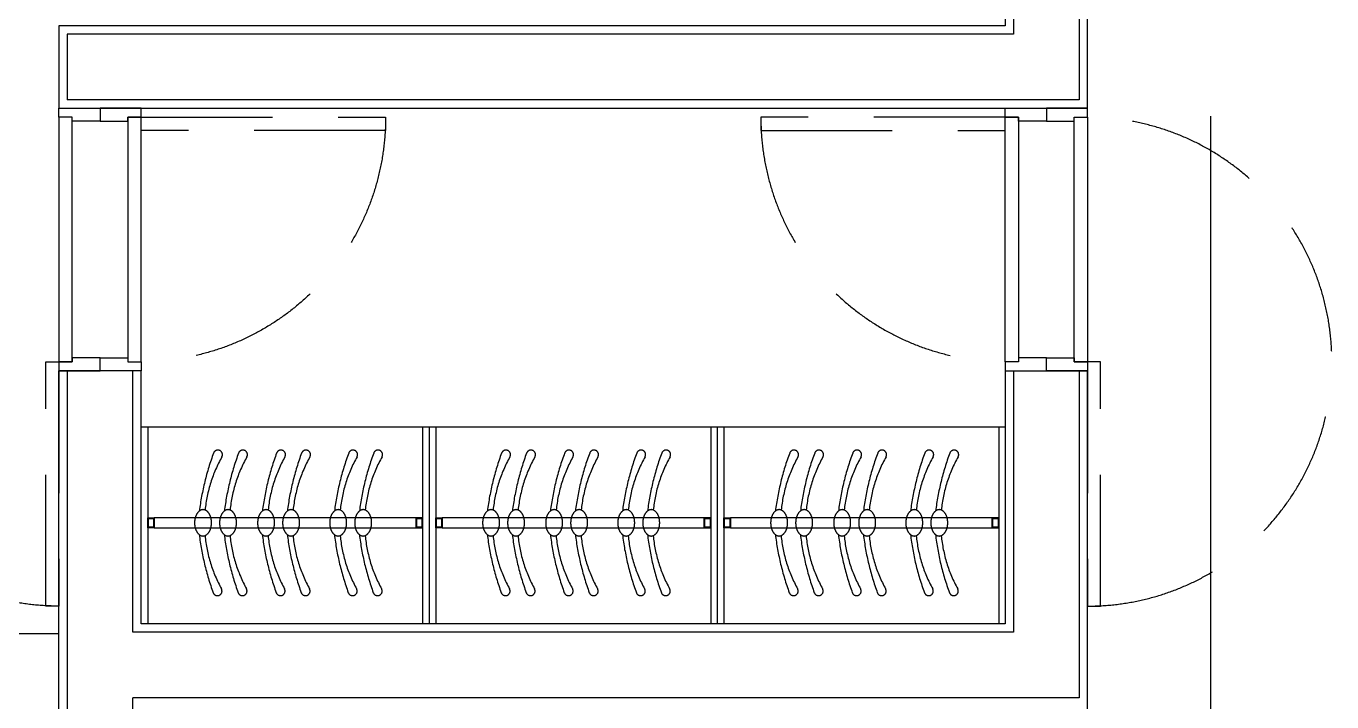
# Model space of a CAD drawing. Header units: millimetres. Extents: x 10000 to 302800, y 6800 to 229018.
# Drawn here: x 216573 to 220547, y 157554 to 159611 of the extents above; entities that cross this region are included whole.
import ezdxf

# ---------------------------------------------------------------- set-up
doc = ezdxf.new("R2010")
doc.units = ezdxf.units.MM
doc.header["$LTSCALE"] = 400
doc.header["$MEASUREMENT"] = 0
for name, pattern in [('X-GRID_5~ROOF$0$CENTER2', [1.125, 0.75, -0.125, 0.125, -0.125]), ('X-ROOM TYPE-SR-1.3+1.7Bay$0$HID', [1.5, 1, -0.5]), ('X-ROOM TYPE-SR-1.3+1.7Bay$0$HIDDEN', [0.375, 0.25, -0.125])]:
    doc.linetypes.add(name, pattern=pattern)
doc.layers.get('0').update_dxf_attribs({"linetype": 'CONTINUOUS'})
for name, color, linetype in [('A-DIM1', 7, 'CONTINUOUS'), ('X-EXT_8F$0$A-254', 254, 'CONTINUOUS'), ('X-GRID_5~ROOF$0$A-CEN1', 1, 'X-GRID_5~ROOF$0$CENTER2'), ('X-ROOM TYPE-SR-1.3+1.7Bay$0$.WA_BUILT-IN LOW', 252, 'CONTINUOUS'), ('X-ROOM TYPE-SR-1.3+1.7Bay$0$.WA_Built-in_Lower', 252, 'CONTINUOUS'), ('X-ROOM TYPE-SR-1.3+1.7Bay$0$.WA_Door Swing', 252, 'CONTINUOUS'), ('X-ROOM TYPE-SR-1.3+1.7Bay$0$.WA_Wall-Finish', 252, 'CONTINUOUS'), ('X-ROOM TYPE-SR-1.3+1.7Bay$0$A-WALD', 7, 'CONTINUOUS'), ('X-ROOM TYPE-SR-1.3+1.7Bay$0$X-ROOM TYPE-SR-2bay_1$0$__Door-bomba', 252, 'CONTINUOUS')]:
    doc.layers.add(name, color=color, linetype=linetype)

# ---------------------------------------------------------------- blocks, each defined once
blk = doc.blocks.new('X-EXT_8F')
at = {"layer": 'X-EXT_8F$0$A-254'}
h = blk.add_hatch(dxfattribs=at)
h.set_pattern_fill('LINE', color=252, scale=100, angle=90)
h.set_pattern_definition([(90, (0, 0), (-317.5, 2e-14), [])])
edge = h.paths.add_edge_path()
edge.add_line((214444.8, 68021.2), (188877.6, 70521.2))
edge.add_line((188877.6, 70521.2), (174255.5, 70521.2))
edge.add_arc((174255.5, 68371.2), 2150, 90, 167)
edge.add_line((172160.6, 68854.9), (172053.9, 68392.8))
edge.add_arc((174148.8, 67909.2), 2150, 167, 180)
edge.add_line((171998.8, 67909.2), (171998.8, 38021.2))
edge.add_arc((174148.8, 38021.2), 2150, 180, 270)
edge.add_line((174148.8, 35871.2), (195098.8, 35871.2))
edge.add_line((195098.8, 35871.2), (195098.8, 36521.2))
edge.add_line((195098.8, 36521.2), (174648.8, 36521.2))
edge.add_arc((174648.8, 38021.2), 1500, 180, 270, ccw=False)
edge.add_line((173148.8, 38021.2), (173148.8, 67371.2))
edge.add_arc((174648.8, 67371.2), 1500, 90, 180, ccw=False)
edge.add_line((174648.8, 68871.2), (187974.8, 68871.2))
edge.add_line((187974.8, 68871.2), (202089.9, 68021.2))
edge.add_line((202089.9, 68021.2), (214444.8, 68021.2))
blk = doc.blocks.new('X-GRID_5~ROOF')
at = {"layer": 'X-GRID_5~ROOF$0$A-CEN1', "ltscale": 10}
blk.add_line((215398.8, 81871.2), (215398.8, 33068.4), dxfattribs=at)
blk = doc.blocks.new('X-ROOM TYPE-SR-1.3+1.7Bay$0$DOOR-800C')
at = {"color": 8, "linetype": 'X-ROOM TYPE-SR-1.3+1.7Bay$0$HID'}
blk.add_lwpolyline([(-125, -28), (-869, -28), (-869, -68), (-125, -68)], close=True, dxfattribs=at)
blk.add_arc((-125, -28), 744, 180, 270, dxfattribs=at)
at = {"layer": 'X-ROOM TYPE-SR-1.3+1.7Bay$0$X-ROOM TYPE-SR-2bay_1$0$__Door-bomba'}
for points in [[(0, 0), (0, -40), (-85, -40), (-85, -28), (-125, -28), (-125, 0)], [(-125, -28), (-85, -28), (-85, -772), (-125, -772)], [(0, -800), (0, -760), (-85, -760), (-85, -772), (-125, -772), (-125, -800)]]:
    blk.add_lwpolyline(points, close=True, dxfattribs=at)
blk = doc.blocks.new('X-ROOM TYPE-SR-1.3+1.7Bay$0$DOOR-800-2C')
at = {"color": 8, "linetype": 'X-ROOM TYPE-SR-1.3+1.7Bay$0$HID'}
blk.add_lwpolyline([(65697.8, 13386.2), (65697.8, 14130.2), (65657.8, 14130.2), (65657.8, 13386.2)], close=True, dxfattribs=at)
blk.add_arc((65697.8, 13386.2), 744, 90, 270, dxfattribs=at)
at = {"layer": 'X-ROOM TYPE-SR-1.3+1.7Bay$0$X-ROOM TYPE-SR-2bay_1$0$__Door-bomba'}
for points in [[(65822.8, 13414.2), (65822.8, 13374.2), (65737.8, 13374.2), (65737.8, 13386.2), (65697.8, 13386.2), (65697.8, 13414.2)], [(65697.8, 13386.2), (65737.8, 13386.2), (65737.8, 12642.2), (65697.8, 12642.2)], [(65822.8, 12614.2), (65822.8, 12654.2), (65737.8, 12654.2), (65737.8, 12642.2), (65697.8, 12642.2), (65697.8, 12614.2)]]:
    blk.add_lwpolyline(points, close=True, dxfattribs=at)
blk = doc.blocks.new('X-ROOM TYPE-SR-1.3+1.7Bay')
at = {"layer": 'X-ROOM TYPE-SR-1.3+1.7Bay$0$.WA_BUILT-IN LOW', "linetype": 'X-ROOM TYPE-SR-1.3+1.7Bay$0$HIDDEN', "ltscale": 100}
for p, q in [((212163.8, 62648.7), (212183.7, 62648.7)), ((212163.8, 62618.7), (212163.8, 62648.7)), ((212165.8, 62646.7), (212181.7, 62646.7)), ((212165.8, 62620.7), (212165.8, 62646.7)), ((212181.7, 62646.7), (212181.7, 62620.7)), ((213000.5, 62648.7), (212183.7, 62648.7)), ((212183.7, 62648.7), (212183.7, 62618.7)), ((212183.7, 62648.7), (212183.7, 62618.7)), ((212980.6, 62648.7), (213000.5, 62648.7)), ((212980.6, 62618.7), (212980.6, 62648.7)), ((212982.6, 62646.7), (212998.5, 62646.7)), ((212982.6, 62620.7), (212982.6, 62646.7)), ((212998.5, 62646.7), (212998.5, 62620.7)), ((213000.5, 62648.7), (213000.5, 62618.7)), ((213000.5, 62648.7), (213000.5, 62618.7)), ((213040.5, 62648.7), (213060.4, 62648.7)), ((213040.5, 62618.7), (213040.5, 62648.7)), ((213042.5, 62646.7), (213058.4, 62646.7)), ((213042.5, 62620.7), (213042.5, 62646.7)), ((213058.4, 62646.7), (213058.4, 62620.7)), ((213877.2, 62648.7), (213060.4, 62648.7)), ((213060.4, 62648.7), (213060.4, 62618.7)), ((213060.4, 62648.7), (213060.4, 62618.7)), ((213857.2, 62648.7), (213877.2, 62648.7)), ((213857.2, 62618.7), (213857.2, 62648.7)), ((213859.2, 62646.7), (213875.2, 62646.7)), ((213859.2, 62620.7), (213859.2, 62646.7)), ((213875.2, 62646.7), (213875.2, 62620.7)), ((213877.2, 62648.7), (213877.2, 62618.7)), ((213877.2, 62648.7), (213877.2, 62618.7)), ((213917.2, 62648.7), (213937.1, 62648.7)), ((213917.2, 62618.7), (213917.2, 62648.7)), ((213919.2, 62646.7), (213935.1, 62646.7)), ((213919.2, 62620.7), (213919.2, 62646.7)), ((213935.1, 62646.7), (213935.1, 62620.7)), ((214753.8, 62648.7), (213937.1, 62648.7)), ((213937.1, 62648.7), (213937.1, 62618.7)), ((213937.1, 62648.7), (213937.1, 62618.7)), ((214733.9, 62648.7), (214753.8, 62648.7)), ((214733.9, 62618.7), (214733.9, 62648.7)), ((214735.9, 62646.7), (214751.8, 62646.7)), ((214735.9, 62620.7), (214735.9, 62646.7)), ((214751.8, 62646.7), (214751.8, 62620.7)), ((214753.8, 62648.7), (214753.8, 62618.7)), ((214753.8, 62648.7), (214753.8, 62618.7)), ((212183.7, 62618.7), (212163.8, 62618.7)), ((212181.7, 62620.7), (212165.8, 62620.7)), ((212183.7, 62618.7), (213000.5, 62618.7)), ((213000.5, 62618.7), (212980.6, 62618.7)), ((212998.5, 62620.7), (212982.6, 62620.7)), ((213060.4, 62618.7), (213040.5, 62618.7)), ((213058.4, 62620.7), (213042.5, 62620.7)), ((213060.4, 62618.7), (213877.2, 62618.7)), ((213877.2, 62618.7), (213857.2, 62618.7)), ((213875.2, 62620.7), (213859.2, 62620.7)), ((213937.1, 62618.7), (213917.2, 62618.7)), ((213935.1, 62620.7), (213919.2, 62620.7)), ((213937.1, 62618.7), (214753.8, 62618.7)), ((214753.8, 62618.7), (214733.9, 62618.7)), ((214751.8, 62620.7), (214735.9, 62620.7))]:
    blk.add_line(p, q, dxfattribs=at)
for centre, radius, start, end in [((213101.5, 62571.5), 786.7, 159.5651, 172.832), ((212752.9, 62630.9), 416.5, 150.7368, 174.2338), ((212377.3, 62841.3), 13.9, 330.7368, 159.5651), ((213177.6, 62571.5), 786.7, 159.5651, 172.832), ((212829, 62630.9), 416.5, 150.7368, 174.2338), ((212453.4, 62841.3), 13.9, 330.7368, 159.5651), ((213293.4, 62571.5), 786.7, 159.5651, 172.832), ((212944.8, 62630.9), 416.5, 150.7368, 174.2338), ((212569.2, 62841.3), 13.9, 330.7368, 159.5651), ((213369.4, 62571.5), 786.7, 159.5651, 172.832), ((213020.8, 62630.9), 416.5, 150.7368, 174.2338), ((212645.3, 62841.3), 13.9, 330.7368, 159.5651), ((213512.8, 62571.5), 786.7, 159.5651, 172.832), ((213164.2, 62630.9), 416.5, 150.7368, 174.2338), ((212788.6, 62841.3), 13.9, 330.7368, 159.5651), ((213588.9, 62571.5), 786.7, 159.5651, 172.832), ((213240.3, 62630.9), 416.5, 150.7368, 174.2338), ((212864.7, 62841.3), 13.9, 330.7368, 159.5651), ((213978.1, 62571.5), 786.7, 159.5651, 172.832), ((213629.5, 62630.9), 416.5, 150.7368, 174.2338), ((213254, 62841.3), 13.9, 330.7368, 159.5651), ((214054.2, 62571.5), 786.7, 159.5651, 172.832), ((213705.6, 62630.9), 416.5, 150.7368, 174.2338), ((213330.1, 62841.3), 13.9, 330.7368, 159.5651), ((214170, 62571.5), 786.7, 159.5651, 172.832), ((213821.4, 62630.9), 416.5, 150.7368, 174.2338), ((213445.9, 62841.3), 13.9, 330.7368, 159.5651), ((214246.1, 62571.5), 786.7, 159.5651, 172.832), ((213897.5, 62630.9), 416.5, 150.7368, 174.2338), ((213522, 62841.3), 13.9, 330.7368, 159.5651), ((214389.4, 62571.5), 786.7, 159.5651, 172.832), ((214040.8, 62630.9), 416.5, 150.7368, 174.2338), ((213665.3, 62841.3), 13.9, 330.7368, 159.5651), ((214465.5, 62571.5), 786.7, 159.5651, 172.832), ((214116.9, 62630.9), 416.5, 150.7368, 174.2338), ((213741.4, 62841.3), 13.9, 330.7368, 159.5651), ((214854.8, 62571.5), 786.7, 159.5651, 172.832), ((214506.2, 62630.9), 416.5, 150.7368, 174.2338), ((214130.7, 62841.3), 13.9, 330.7368, 159.5651), ((214930.9, 62571.5), 786.7, 159.5651, 172.832), ((214582.3, 62630.9), 416.5, 150.7368, 174.2338), ((214206.8, 62841.3), 13.9, 330.7368, 159.5651), ((215046.7, 62571.5), 786.7, 159.5651, 172.832), ((214698.1, 62630.9), 416.5, 150.7368, 174.2338), ((214322.5, 62841.3), 13.9, 330.7368, 159.5651), ((215122.8, 62571.5), 786.7, 159.5651, 172.832), ((214774.2, 62630.9), 416.5, 150.7368, 174.2338), ((214398.6, 62841.3), 13.9, 330.7368, 159.5651), ((215266.1, 62571.5), 786.7, 159.5651, 172.832), ((214917.5, 62630.9), 416.5, 150.7368, 174.2338), ((214542, 62841.3), 13.9, 330.7368, 159.5651), ((215342.2, 62571.5), 786.7, 159.5651, 172.832), ((214993.6, 62630.9), 416.5, 150.7368, 174.2338), ((214618.1, 62841.3), 13.9, 330.7368, 159.5651), ((213101.8, 62691.5), 786.7, 186.8344, 200.1013), ((212752.9, 62634.2), 416.5, 185.4326, 208.9296), ((213177.9, 62691.5), 786.7, 186.8344, 200.1013), ((212829, 62634.2), 416.5, 185.4326, 208.9296), ((213293.7, 62691.5), 786.7, 186.8344, 200.1013), ((212944.8, 62634.2), 416.5, 185.4326, 208.9296), ((213369.8, 62691.5), 786.7, 186.8344, 200.1013), ((213020.8, 62634.2), 416.5, 185.4326, 208.9296), ((213513.1, 62691.5), 786.7, 186.8344, 200.1013), ((213164.2, 62634.2), 416.5, 185.4326, 208.9296), ((213589.2, 62691.5), 786.7, 186.8344, 200.1013), ((213240.3, 62634.2), 416.5, 185.4326, 208.9296), ((213978.5, 62691.5), 786.7, 186.8344, 200.1013), ((213629.6, 62634.2), 416.5, 185.4326, 208.9296), ((214054.6, 62691.5), 786.7, 186.8344, 200.1013), ((213705.6, 62634.2), 416.5, 185.4326, 208.9296), ((214170.4, 62691.5), 786.7, 186.8344, 200.1013), ((213821.4, 62634.2), 416.5, 185.4326, 208.9296), ((214246.5, 62691.5), 786.7, 186.8344, 200.1013), ((213897.5, 62634.2), 416.5, 185.4326, 208.9296), ((214389.8, 62691.5), 786.7, 186.8344, 200.1013), ((214040.8, 62634.2), 416.5, 185.4326, 208.9296), ((214465.9, 62691.5), 786.7, 186.8344, 200.1013), ((214116.9, 62634.2), 416.5, 185.4326, 208.9296), ((214855.2, 62691.5), 786.7, 186.8344, 200.1013), ((214506.2, 62634.2), 416.5, 185.4326, 208.9296), ((214931.3, 62691.5), 786.7, 186.8344, 200.1013), ((214582.3, 62634.2), 416.5, 185.4326, 208.9296), ((215047, 62691.5), 786.7, 186.8344, 200.1013), ((214698.1, 62634.2), 416.5, 185.4326, 208.9296), ((215123.1, 62691.5), 786.7, 186.8344, 200.1013), ((214774.2, 62634.2), 416.5, 185.4326, 208.9296), ((215266.4, 62691.5), 786.7, 186.8344, 200.1013), ((214917.5, 62634.2), 416.5, 185.4326, 208.9296), ((215342.5, 62691.5), 786.7, 186.8344, 200.1013), ((214993.6, 62634.2), 416.5, 185.4326, 208.9296), ((212376.1, 62425.9), 13.9, 200.1013, 28.9296), ((212452.2, 62425.9), 13.9, 200.1013, 28.9296), ((212568, 62425.9), 13.9, 200.1013, 28.9296), ((212644.1, 62425.9), 13.9, 200.1013, 28.9296), ((212787.4, 62425.9), 13.9, 200.1013, 28.9296), ((212863.5, 62425.9), 13.9, 200.1013, 28.9296), ((213252.8, 62425.9), 13.9, 200.1013, 28.9296), ((213328.9, 62425.9), 13.9, 200.1013, 28.9296), ((213444.7, 62425.9), 13.9, 200.1013, 28.9296), ((213520.8, 62425.9), 13.9, 200.1013, 28.9296), ((213664.1, 62425.9), 13.9, 200.1013, 28.9296), ((213740.2, 62425.9), 13.9, 200.1013, 28.9296), ((214129.5, 62425.9), 13.9, 200.1013, 28.9296), ((214205.6, 62425.9), 13.9, 200.1013, 28.9296), ((214321.3, 62425.9), 13.9, 200.1013, 28.9296), ((214397.4, 62425.9), 13.9, 200.1013, 28.9296), ((214540.8, 62425.9), 13.9, 200.1013, 28.9296), ((214616.8, 62425.9), 13.9, 200.1013, 28.9296)]:
    blk.add_arc(centre, radius, start, end, dxfattribs=at)
at = {"layer": 'X-ROOM TYPE-SR-1.3+1.7Bay$0$.WA_BUILT-IN LOW', "linetype": 'X-ROOM TYPE-SR-1.3+1.7Bay$0$HIDDEN', "ltscale": 50}
for centre, radius, start, end in [((212339.4, 62645.8), 30.1, 122.685, 147.1547), ((212332.3, 62656.9), 16.9, 89.8332, 122.685), ((212332.3, 62656.9), 16.9, 56.9814, 89.8332), ((212325.1, 62645.9), 30.1, 32.5117, 56.9814), ((212415.5, 62645.8), 30.1, 122.685, 147.1547), ((212408.4, 62656.9), 16.9, 89.8332, 122.685), ((212408.4, 62656.9), 16.9, 56.9814, 89.8332), ((212401.2, 62645.9), 30.1, 32.5117, 56.9814), ((212531.3, 62645.8), 30.1, 122.685, 147.1547), ((212524.1, 62656.9), 16.9, 89.8332, 122.685), ((212524.1, 62656.9), 16.9, 56.9814, 89.8332), ((212516.9, 62645.9), 30.1, 32.5117, 56.9814), ((212607.4, 62645.8), 30.1, 122.685, 147.1547), ((212600.2, 62656.9), 16.9, 89.8332, 122.685), ((212600.2, 62656.9), 16.9, 56.9814, 89.8332), ((212593, 62645.9), 30.1, 32.5117, 56.9814), ((212750.7, 62645.8), 30.1, 122.685, 147.1547), ((212743.6, 62656.9), 16.9, 89.8332, 122.685), ((212743.6, 62656.9), 16.9, 56.9814, 89.8332), ((212736.4, 62645.9), 30.1, 32.5117, 56.9814), ((212826.8, 62645.8), 30.1, 122.685, 147.1547), ((212819.6, 62656.9), 16.9, 89.8332, 122.685), ((212819.6, 62656.9), 16.9, 56.9814, 89.8332), ((212812.4, 62645.9), 30.1, 32.5117, 56.9814), ((213216.1, 62645.8), 30.1, 122.685, 147.1547), ((213208.9, 62656.9), 16.9, 89.8332, 122.685), ((213208.9, 62656.9), 16.9, 56.9814, 89.8332), ((213201.7, 62645.9), 30.1, 32.5117, 56.9814), ((213292.2, 62645.8), 30.1, 122.685, 147.1547), ((213285, 62656.9), 16.9, 89.8332, 122.685), ((213285, 62656.9), 16.9, 56.9814, 89.8332), ((213277.8, 62645.9), 30.1, 32.5117, 56.9814), ((213407.9, 62645.8), 30.1, 122.685, 147.1547), ((213400.8, 62656.9), 16.9, 89.8332, 122.685), ((213400.8, 62656.9), 16.9, 56.9814, 89.8332), ((213393.6, 62645.9), 30.1, 32.5117, 56.9814), ((213484, 62645.8), 30.1, 122.685, 147.1547), ((213476.9, 62656.9), 16.9, 89.8332, 122.685), ((213476.9, 62656.9), 16.9, 56.9814, 89.8332), ((213469.7, 62645.9), 30.1, 32.5117, 56.9814), ((213627.4, 62645.8), 30.1, 122.685, 147.1547), ((213620.2, 62656.9), 16.9, 89.8332, 122.685), ((213620.2, 62656.9), 16.9, 56.9814, 89.8332), ((213613, 62645.9), 30.1, 32.5117, 56.9814), ((213703.4, 62645.8), 30.1, 122.685, 147.1547), ((213696.3, 62656.9), 16.9, 89.8332, 122.685), ((213696.3, 62656.9), 16.9, 56.9814, 89.8332), ((213689.1, 62645.9), 30.1, 32.5117, 56.9814), ((214092.7, 62645.8), 30.1, 122.685, 147.1547), ((214085.6, 62656.9), 16.9, 89.8332, 122.685), ((214085.6, 62656.9), 16.9, 56.9814, 89.8332), ((214078.4, 62645.9), 30.1, 32.5117, 56.9814), ((214168.8, 62645.8), 30.1, 122.685, 147.1547), ((214161.7, 62656.9), 16.9, 89.8332, 122.685), ((214161.7, 62656.9), 16.9, 56.9814, 89.8332), ((214154.5, 62645.9), 30.1, 32.5117, 56.9814), ((214284.6, 62645.8), 30.1, 122.685, 147.1547), ((214277.5, 62656.9), 16.9, 89.8332, 122.685), ((214277.5, 62656.9), 16.9, 56.9814, 89.8332), ((214270.3, 62645.9), 30.1, 32.5117, 56.9814), ((214360.7, 62645.8), 30.1, 122.685, 147.1547), ((214353.6, 62656.9), 16.9, 89.8332, 122.685), ((214353.6, 62656.9), 16.9, 56.9814, 89.8332), ((214346.4, 62645.9), 30.1, 32.5117, 56.9814), ((214504, 62645.8), 30.1, 122.685, 147.1547), ((214496.9, 62656.9), 16.9, 89.8332, 122.685), ((214496.9, 62656.9), 16.9, 56.9814, 89.8332), ((214489.7, 62645.9), 30.1, 32.5117, 56.9814), ((214580.1, 62645.8), 30.1, 122.685, 147.1547), ((214573, 62656.9), 16.9, 89.8332, 122.685), ((214573, 62656.9), 16.9, 56.9814, 89.8332), ((214565.8, 62645.9), 30.1, 32.5117, 56.9814), ((212368.8, 62633.6), 62.4, 164.9535, 179.8332), ((212368.8, 62633.6), 62.4, 179.8332, 194.7129), ((212350.8, 62638.5), 43.7, 147.1547, 164.9535), ((212313.7, 62638.6), 43.7, 14.7129, 32.5117), ((212295.6, 62633.8), 62.4, 344.9535, 359.8332), ((212295.6, 62633.8), 62.4, 359.8332, 14.7129), ((212444.9, 62633.6), 62.4, 164.9535, 179.8332), ((212444.9, 62633.6), 62.4, 179.8332, 194.7129), ((212426.9, 62638.5), 43.7, 147.1547, 164.9535), ((212389.7, 62638.6), 43.7, 14.7129, 32.5117), ((212371.7, 62633.8), 62.4, 344.9535, 359.8332), ((212371.7, 62633.8), 62.4, 359.8332, 14.7129), ((212560.7, 62633.6), 62.4, 164.9535, 179.8332), ((212560.7, 62633.6), 62.4, 179.8332, 194.7129), ((212542.7, 62638.5), 43.7, 147.1547, 164.9535), ((212505.5, 62638.6), 43.7, 14.7129, 32.5117), ((212487.5, 62633.8), 62.4, 344.9535, 359.8332), ((212487.5, 62633.8), 62.4, 359.8332, 14.7129), ((212636.8, 62633.6), 62.4, 164.9535, 179.8332), ((212636.8, 62633.6), 62.4, 179.8332, 194.7129), ((212618.7, 62638.5), 43.7, 147.1547, 164.9535), ((212581.6, 62638.6), 43.7, 14.7129, 32.5117), ((212563.6, 62633.8), 62.4, 344.9535, 359.8332), ((212563.6, 62633.8), 62.4, 359.8332, 14.7129), ((212780.1, 62633.6), 62.4, 164.9535, 179.8332), ((212780.1, 62633.6), 62.4, 179.8332, 194.7129), ((212762.1, 62638.5), 43.7, 147.1547, 164.9535), ((212724.9, 62638.6), 43.7, 14.7129, 32.5117), ((212706.9, 62633.8), 62.4, 344.9535, 359.8332), ((212706.9, 62633.8), 62.4, 359.8332, 14.7129), ((212856.2, 62633.6), 62.4, 164.9535, 179.8332), ((212856.2, 62633.6), 62.4, 179.8332, 194.7129), ((212838.2, 62638.5), 43.7, 147.1547, 164.9535), ((212801, 62638.6), 43.7, 14.7129, 32.5117), ((212783, 62633.8), 62.4, 344.9535, 359.8332), ((212783, 62633.8), 62.4, 359.8332, 14.7129), ((213245.5, 62633.6), 62.4, 164.9535, 179.8332), ((213245.5, 62633.6), 62.4, 179.8332, 194.7129), ((213227.4, 62638.5), 43.7, 147.1547, 164.9535), ((213190.3, 62638.6), 43.7, 14.7129, 32.5117), ((213172.3, 62633.8), 62.4, 344.9535, 359.8332), ((213172.3, 62633.8), 62.4, 359.8332, 14.7129), ((213321.6, 62633.6), 62.4, 164.9535, 179.8332), ((213321.6, 62633.6), 62.4, 179.8332, 194.7129), ((213303.5, 62638.5), 43.7, 147.1547, 164.9535), ((213266.4, 62638.6), 43.7, 14.7129, 32.5117), ((213248.3, 62633.8), 62.4, 344.9535, 359.8332), ((213248.3, 62633.8), 62.4, 359.8332, 14.7129), ((213437.4, 62633.6), 62.4, 164.9535, 179.8332), ((213437.4, 62633.6), 62.4, 179.8332, 194.7129), ((213419.3, 62638.5), 43.7, 147.1547, 164.9535), ((213382.2, 62638.6), 43.7, 14.7129, 32.5117), ((213364.1, 62633.8), 62.4, 344.9535, 359.8332), ((213364.1, 62633.8), 62.4, 359.8332, 14.7129), ((213513.4, 62633.6), 62.4, 164.9535, 179.8332), ((213513.4, 62633.6), 62.4, 179.8332, 194.7129), ((213495.4, 62638.5), 43.7, 147.1547, 164.9535), ((213458.3, 62638.6), 43.7, 14.7129, 32.5117), ((213440.2, 62633.8), 62.4, 344.9535, 359.8332), ((213440.2, 62633.8), 62.4, 359.8332, 14.7129), ((213656.8, 62633.6), 62.4, 164.9535, 179.8332), ((213656.8, 62633.6), 62.4, 179.8332, 194.7129), ((213638.7, 62638.5), 43.7, 147.1547, 164.9535), ((213601.6, 62638.6), 43.7, 14.7129, 32.5117), ((213583.5, 62633.8), 62.4, 344.9535, 359.8332), ((213583.5, 62633.8), 62.4, 359.8332, 14.7129), ((213732.9, 62633.6), 62.4, 164.9535, 179.8332), ((213732.9, 62633.6), 62.4, 179.8332, 194.7129), ((213714.8, 62638.5), 43.7, 147.1547, 164.9535), ((213677.7, 62638.6), 43.7, 14.7129, 32.5117), ((213659.6, 62633.8), 62.4, 344.9535, 359.8332), ((213659.6, 62633.8), 62.4, 359.8332, 14.7129), ((214122.1, 62633.6), 62.4, 164.9535, 179.8332), ((214122.1, 62633.6), 62.4, 179.8332, 194.7129), ((214104.1, 62638.5), 43.7, 147.1547, 164.9535), ((214067, 62638.6), 43.7, 14.7129, 32.5117), ((214048.9, 62633.8), 62.4, 344.9535, 359.8332), ((214048.9, 62633.8), 62.4, 359.8332, 14.7129), ((214198.2, 62633.6), 62.4, 164.9535, 179.8332), ((214198.2, 62633.6), 62.4, 179.8332, 194.7129), ((214180.2, 62638.5), 43.7, 147.1547, 164.9535), ((214143.1, 62638.6), 43.7, 14.7129, 32.5117), ((214125, 62633.8), 62.4, 344.9535, 359.8332), ((214125, 62633.8), 62.4, 359.8332, 14.7129), ((214314, 62633.6), 62.4, 164.9535, 179.8332), ((214314, 62633.6), 62.4, 179.8332, 194.7129), ((214296, 62638.5), 43.7, 147.1547, 164.9535), ((214258.9, 62638.6), 43.7, 14.7129, 32.5117), ((214240.8, 62633.8), 62.4, 344.9535, 359.8332), ((214240.8, 62633.8), 62.4, 359.8332, 14.7129), ((214390.1, 62633.6), 62.4, 164.9535, 179.8332), ((214390.1, 62633.6), 62.4, 179.8332, 194.7129), ((214372.1, 62638.5), 43.7, 147.1547, 164.9535), ((214334.9, 62638.6), 43.7, 14.7129, 32.5117), ((214316.9, 62633.8), 62.4, 344.9535, 359.8332), ((214316.9, 62633.8), 62.4, 359.8332, 14.7129), ((214533.4, 62633.6), 62.4, 164.9535, 179.8332), ((214533.4, 62633.6), 62.4, 179.8332, 194.7129), ((214515.4, 62638.5), 43.7, 147.1547, 164.9535), ((214478.3, 62638.6), 43.7, 14.7129, 32.5117), ((214460.2, 62633.8), 62.4, 344.9535, 359.8332), ((214460.2, 62633.8), 62.4, 359.8332, 14.7129), ((214609.5, 62633.6), 62.4, 164.9535, 179.8332), ((214609.5, 62633.6), 62.4, 179.8332, 194.7129), ((214591.5, 62638.5), 43.7, 147.1547, 164.9535), ((214554.4, 62638.6), 43.7, 14.7129, 32.5117), ((214536.3, 62633.8), 62.4, 344.9535, 359.8332), ((214536.3, 62633.8), 62.4, 359.8332, 14.7129), ((212350.8, 62628.9), 43.7, 194.7129, 212.5117), ((212339.3, 62621.6), 30.1, 212.5117, 236.9814), ((212332.1, 62610.5), 16.9, 236.9814, 269.8332), ((212332.1, 62610.5), 16.9, 269.8332, 302.685), ((212325, 62621.7), 30.1, 302.685, 327.1547), ((212313.6, 62629), 43.7, 327.1547, 344.9535), ((212426.8, 62628.9), 43.7, 194.7129, 212.5117), ((212415.4, 62621.6), 30.1, 212.5117, 236.9814), ((212408.2, 62610.5), 16.9, 236.9814, 269.8332), ((212408.2, 62610.5), 16.9, 269.8332, 302.685), ((212401.1, 62621.7), 30.1, 302.685, 327.1547), ((212389.7, 62629), 43.7, 327.1547, 344.9535), ((212542.6, 62628.9), 43.7, 194.7129, 212.5117), ((212531.2, 62621.6), 30.1, 212.5117, 236.9814), ((212524, 62610.5), 16.9, 236.9814, 269.8332), ((212524, 62610.5), 16.9, 269.8332, 302.685), ((212516.9, 62621.7), 30.1, 302.685, 327.1547), ((212505.5, 62629), 43.7, 327.1547, 344.9535), ((212618.7, 62628.9), 43.7, 194.7129, 212.5117), ((212607.3, 62621.6), 30.1, 212.5117, 236.9814), ((212600.1, 62610.5), 16.9, 236.9814, 269.8332), ((212600.1, 62610.5), 16.9, 269.8332, 302.685), ((212593, 62621.7), 30.1, 302.685, 327.1547), ((212581.6, 62629), 43.7, 327.1547, 344.9535), ((212762, 62628.9), 43.7, 194.7129, 212.5117), ((212750.6, 62621.6), 30.1, 212.5117, 236.9814), ((212743.4, 62610.5), 16.9, 236.9814, 269.8332), ((212743.4, 62610.5), 16.9, 269.8332, 302.685), ((212736.3, 62621.7), 30.1, 302.685, 327.1547), ((212724.9, 62629), 43.7, 327.1547, 344.9535), ((212838.1, 62628.9), 43.7, 194.7129, 212.5117), ((212826.7, 62621.6), 30.1, 212.5117, 236.9814), ((212819.5, 62610.5), 16.9, 236.9814, 269.8332), ((212819.5, 62610.5), 16.9, 269.8332, 302.685), ((212812.4, 62621.7), 30.1, 302.685, 327.1547), ((212801, 62629), 43.7, 327.1547, 344.9535), ((213227.4, 62628.9), 43.7, 194.7129, 212.5117), ((213216, 62621.6), 30.1, 212.5117, 236.9814), ((213208.8, 62610.5), 16.9, 236.9814, 269.8332), ((213208.8, 62610.5), 16.9, 269.8332, 302.685), ((213201.7, 62621.7), 30.1, 302.685, 327.1547), ((213190.3, 62629), 43.7, 327.1547, 344.9535), ((213303.5, 62628.9), 43.7, 194.7129, 212.5117), ((213292.1, 62621.6), 30.1, 212.5117, 236.9814), ((213284.9, 62610.5), 16.9, 236.9814, 269.8332), ((213284.9, 62610.5), 16.9, 269.8332, 302.685), ((213277.8, 62621.7), 30.1, 302.685, 327.1547), ((213266.4, 62629), 43.7, 327.1547, 344.9535), ((213419.3, 62628.9), 43.7, 194.7129, 212.5117), ((213407.9, 62621.6), 30.1, 212.5117, 236.9814), ((213400.7, 62610.5), 16.9, 236.9814, 269.8332), ((213400.7, 62610.5), 16.9, 269.8332, 302.685), ((213393.5, 62621.7), 30.1, 302.685, 327.1547), ((213382.2, 62629), 43.7, 327.1547, 344.9535), ((213495.4, 62628.9), 43.7, 194.7129, 212.5117), ((213484, 62621.6), 30.1, 212.5117, 236.9814), ((213476.8, 62610.5), 16.9, 236.9814, 269.8332), ((213476.8, 62610.5), 16.9, 269.8332, 302.685), ((213469.6, 62621.7), 30.1, 302.685, 327.1547), ((213458.3, 62629), 43.7, 327.1547, 344.9535), ((213638.7, 62628.9), 43.7, 194.7129, 212.5117), ((213627.3, 62621.6), 30.1, 212.5117, 236.9814), ((213620.1, 62610.5), 16.9, 236.9814, 269.8332), ((213620.1, 62610.5), 16.9, 269.8332, 302.685), ((213612.9, 62621.7), 30.1, 302.685, 327.1547), ((213601.6, 62629), 43.7, 327.1547, 344.9535), ((213714.8, 62628.9), 43.7, 194.7129, 212.5117), ((213703.4, 62621.6), 30.1, 212.5117, 236.9814), ((213696.2, 62610.5), 16.9, 236.9814, 269.8332), ((213696.2, 62610.5), 16.9, 269.8332, 302.685), ((213689, 62621.7), 30.1, 302.685, 327.1547), ((213677.7, 62629), 43.7, 327.1547, 344.9535), ((214104.1, 62628.9), 43.7, 194.7129, 212.5117), ((214092.7, 62621.6), 30.1, 212.5117, 236.9814), ((214085.5, 62610.5), 16.9, 236.9814, 269.8332), ((214085.5, 62610.5), 16.9, 269.8332, 302.685), ((214078.3, 62621.7), 30.1, 302.685, 327.1547), ((214067, 62629), 43.7, 327.1547, 344.9535), ((214180.2, 62628.9), 43.7, 194.7129, 212.5117), ((214168.8, 62621.6), 30.1, 212.5117, 236.9814), ((214161.6, 62610.5), 16.9, 236.9814, 269.8332), ((214161.6, 62610.5), 16.9, 269.8332, 302.685), ((214154.4, 62621.7), 30.1, 302.685, 327.1547), ((214143, 62629), 43.7, 327.1547, 344.9535), ((214296, 62628.9), 43.7, 194.7129, 212.5117), ((214284.5, 62621.6), 30.1, 212.5117, 236.9814), ((214277.3, 62610.5), 16.9, 236.9814, 269.8332), ((214277.3, 62610.5), 16.9, 269.8332, 302.685), ((214270.2, 62621.7), 30.1, 302.685, 327.1547), ((214258.8, 62629), 43.7, 327.1547, 344.9535), ((214372, 62628.9), 43.7, 194.7129, 212.5117), ((214360.6, 62621.6), 30.1, 212.5117, 236.9814), ((214353.4, 62610.5), 16.9, 236.9814, 269.8332), ((214353.4, 62610.5), 16.9, 269.8332, 302.685), ((214346.3, 62621.7), 30.1, 302.685, 327.1547), ((214334.9, 62629), 43.7, 327.1547, 344.9535), ((214515.4, 62628.9), 43.7, 194.7129, 212.5117), ((214504, 62621.6), 30.1, 212.5117, 236.9814), ((214496.8, 62610.5), 16.9, 236.9814, 269.8332), ((214496.8, 62610.5), 16.9, 269.8332, 302.685), ((214489.6, 62621.7), 30.1, 302.685, 327.1547), ((214478.2, 62629), 43.7, 327.1547, 344.9535), ((214591.5, 62628.9), 43.7, 194.7129, 212.5117), ((214580, 62621.6), 30.1, 212.5117, 236.9814), ((214572.8, 62610.5), 16.9, 236.9814, 269.8332), ((214572.8, 62610.5), 16.9, 269.8332, 302.685), ((214565.7, 62621.7), 30.1, 302.685, 327.1547), ((214554.3, 62629), 43.7, 327.1547, 344.9535)]:
    blk.add_arc(centre, radius, start, end, dxfattribs=at)
at = {"layer": 'X-ROOM TYPE-SR-1.3+1.7Bay$0$.WA_Built-in_Lower'}
for p, q in [((212143.8, 62926.2), (214773.8, 62926.2)), ((212163.8, 62926.2), (212163.8, 62326.2)), ((213000.5, 62926.2), (213000.5, 62326.2)), ((213020.5, 62926.2), (213020.5, 62326.2)), ((213040.5, 62926.2), (213040.5, 62326.2)), ((213877.2, 62926.2), (213877.2, 62326.2)), ((213897.2, 62926.2), (213897.2, 62326.2)), ((213917.2, 62926.2), (213917.2, 62326.2)), ((214753.8, 62926.2), (214753.8, 62326.2))]:
    blk.add_line(p, q, dxfattribs=at)
blk.add_lwpolyline([(210563.8, 59896.2), (211893.8, 59896.2), (211893.8, 62296.2), (209543.8, 62296.2)], dxfattribs=at)
at = {"layer": 'X-ROOM TYPE-SR-1.3+1.7Bay$0$.WA_Wall-Finish'}
for p, q in [((215023.8, 63896.2), (215023.8, 64296.2)), ((211893.8, 63896.2), (215023.8, 63896.2)), ((212143.8, 63096.2), (211893.8, 63096.2)), ((214773.8, 63096.2), (215023.8, 63096.2)), ((215023.8, 62061.2), (215023.8, 63096.2))]:
    blk.add_line(p, q, dxfattribs=at)
for points in [[(214773.8, 67821.2), (214773.8, 64146.2), (211893.8, 64146.2), (211893.8, 63896.2)], [(209291, 58896.2), (210643.8, 58896.2), (210643.8, 59726.2), (209393.8, 59726.2), (209393.8, 60596.2), (209563.8, 60596.2), (209563.8, 59896.2), (211893.8, 59896.2), (211893.8, 63096.2)], [(214773.8, 63096.2), (214773.8, 62326.2), (212143.8, 62326.2), (212143.8, 63096.2)]]:
    blk.add_lwpolyline(points, dxfattribs=at)
at = {"layer": 'X-ROOM TYPE-SR-1.3+1.7Bay$0$A-WALD'}
for p, q in [((214798.8, 67821.2), (214798.8, 64121.2)), ((214998.8, 67821.2), (214998.8, 63921.2)), ((214798.8, 64121.2), (211918.8, 64121.2)), ((211918.8, 64121.2), (211918.8, 63921.2)), ((214998.8, 63921.2), (211918.8, 63921.2)), ((211918.8, 63096.2), (211918.8, 59871.2)), ((212118.8, 62301.2), (212118.8, 63096.2)), ((212118.8, 59871.2), (212118.8, 62101.2))]:
    blk.add_line(p, q, dxfattribs=at)
for points in [[(214798.8, 63096.2), (214798.8, 62301.2), (212118.8, 62301.2)], [(214998.8, 63096.2), (214998.8, 62101.2), (212118.8, 62101.2)]]:
    blk.add_lwpolyline(points, dxfattribs=at)
at = {"layer": 'X-ROOM TYPE-SR-1.3+1.7Bay$0$.WA_Door Swing', "xscale": -1, "rotation": 180}
blk.add_blockref('X-ROOM TYPE-SR-1.3+1.7Bay$0$DOOR-800-2C', (146196, 76510.4), dxfattribs=at)
at = {"layer": 'X-ROOM TYPE-SR-1.3+1.7Bay$0$.WA_Door Swing', "xscale": -1}
blk.add_blockref('X-ROOM TYPE-SR-1.3+1.7Bay$0$DOOR-800C', (212018.8, 63896.2), dxfattribs=at)
at = {"layer": 'X-ROOM TYPE-SR-1.3+1.7Bay$0$.WA_Door Swing'}
blk.add_blockref('X-ROOM TYPE-SR-1.3+1.7Bay$0$DOOR-800C', (214898.8, 63896.2), dxfattribs=at)
at = {"layer": 'X-ROOM TYPE-SR-1.3+1.7Bay$0$.WA_Door Swing', "rotation": 180}
blk.add_blockref('X-ROOM TYPE-SR-1.3+1.7Bay$0$DOOR-800-2C', (280721.6, 76510.4), dxfattribs=at)
blk = doc.blocks.new('X-INT-HOTEL-8F')
blk.add_blockref('X-ROOM TYPE-SR-1.3+1.7Bay', (0, 0))
blk = doc.blocks.new('X-BASE-8F')
for name in ['X-GRID_5~ROOF', 'X-EXT_8F']:
    blk.add_blockref(name, (0, 0))
blk.add_blockref('X-INT-HOTEL-8F', (0, 0))

msp = doc.modelspace()

# ---------------------------------------------------------------- block references
at = {"layer": 'A-DIM1'}
msp.add_blockref('X-BASE-8F', (4779.3, 95465.6), dxfattribs=at)

doc.saveas('drawing.dxf')
